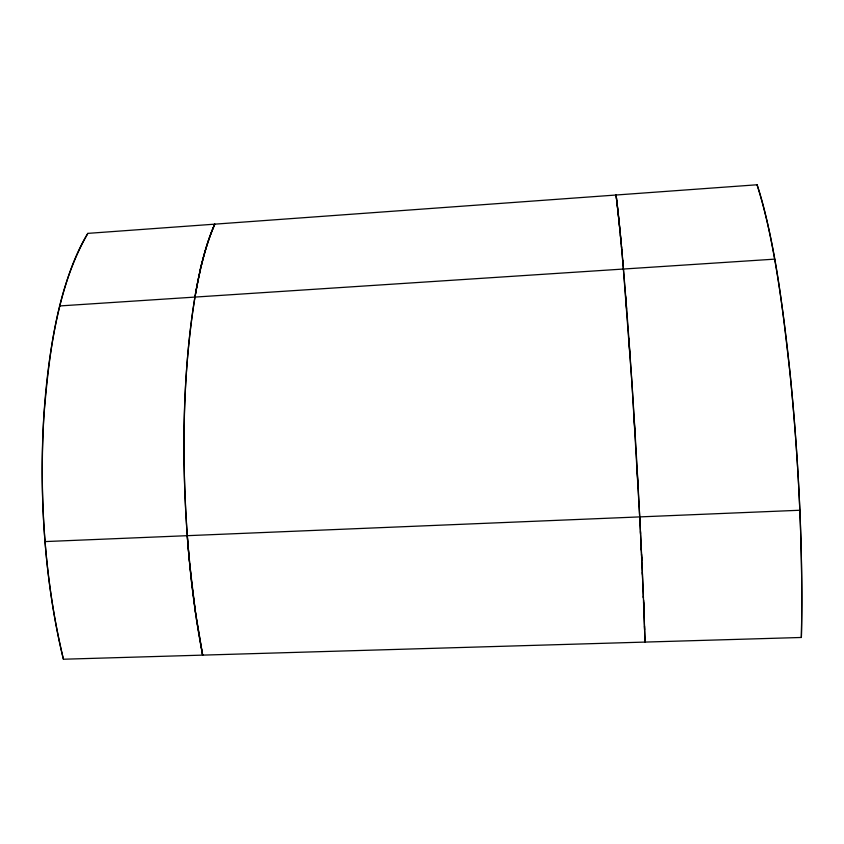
<?xml version="1.0" encoding="UTF-8"?>
<svg xmlns="http://www.w3.org/2000/svg" width="844" height="844" viewBox="0 0 844 844"><rect width="100%" height="100%" fill="white"/><g stroke="black" fill="none" stroke-linecap="round" stroke-linejoin="round"><path stroke-width="1.27" d="M801.367 637.473C803.182 549.634 798.719 461.721 790.153 374.293C782.831 310.666 776.248 246.174 757.068 184.773L87.85 233.377C56.453 288.226 49.237 353.087 43.951 414.921C39.172 496.673 44.289 579.459 63.416 659.227L801.367 637.473A313.135 40.596 86.5 0 0 757.068 184.773M195.196 295.632C181.766 378.196 181.724 462.428 188.022 545.657M194.943 297.088C199.3 272.264 204.659 247.345 214.787 224.156A298.206 71.497 87.8 0 0 207.867 242.312A298.259 71.561 87.8 0 0 206.516 246.342M195.439 294.187C199.743 270.354 205.05 246.437 214.787 224.156M59.85 305.929L774.665 259.14M45.048 541.584L799.827 510.251M200.334 269.795A298.206 71.497 87.8 0 0 202.644 655.123L196.378 618.631M202.644 655.123L195.302 611.309L189.615 563.486M196.103 616.806L191.672 582.972L188.191 547.65M643.719 605.707A309.252 10.487 86.8 0 1 645.038 642.084L643.413 598.048A309.252 10.487 86.8 0 0 642.073 566.419L641.704 558.295A309.252 10.487 86.8 0 0 616.046 195.017L616.247 196.631M616.046 195.017L616.563 199.142M616.352 197.454L617.091 203.552M616.669 199.996L617.956 211.211M617.196 204.47L618.863 219.609M618.072 212.224L619.791 228.735M618.979 220.706L620.15 232.332M619.918 229.916L621.617 247.725M620.393 234.79L620.751 238.557M620.878 239.844L621.247 243.737M189.425 561.513L187.252 535.687M621.49 246.385L622.112 253.189M621.733 249.075L623.115 264.605M622.735 260.247L631.966 382.912L639.826 518.986M640.448 531.509L641.039 543.937M639.72 516.897L640.543 533.587M640.944 541.869L641.334 550.119M641.524 554.213L641.799 560.332M641.24 548.062L641.704 558.295M642.337 572.454L643.096 590.283M641.989 564.393L642.432 574.458M643.339 596.117L643.413 598.048L642.938 586.369M643.571 601.888L644.077 615.107M644.489 626.132L644.616 629.74M644.921 638.602L645.038 642.084M201.516 264.794A298.206 71.497 87.8 0 1 206.548 246.469M200.239 269.394A298.206 71.666 87.7 0 1 201.421 264.404M63.416 659.227A294.714 96.269 88.1 0 1 87.85 233.377M625.562 295.738A309.252 10.381 86.8 0 1 626.607 309.126M628.759 338.191A309.252 10.381 86.8 0 1 629.824 353.182M634.002 416.883A309.252 10.381 86.8 0 1 635.004 433.415M636.925 466.69A309.252 10.381 86.8 0 1 637.853 483.38M641.577 557.567A309.252 10.381 86.8 0 1 641.936 565.628M643.677 599.979A309.294 10.655 86.8 0 1 643.983 607.722"/></g></svg>
